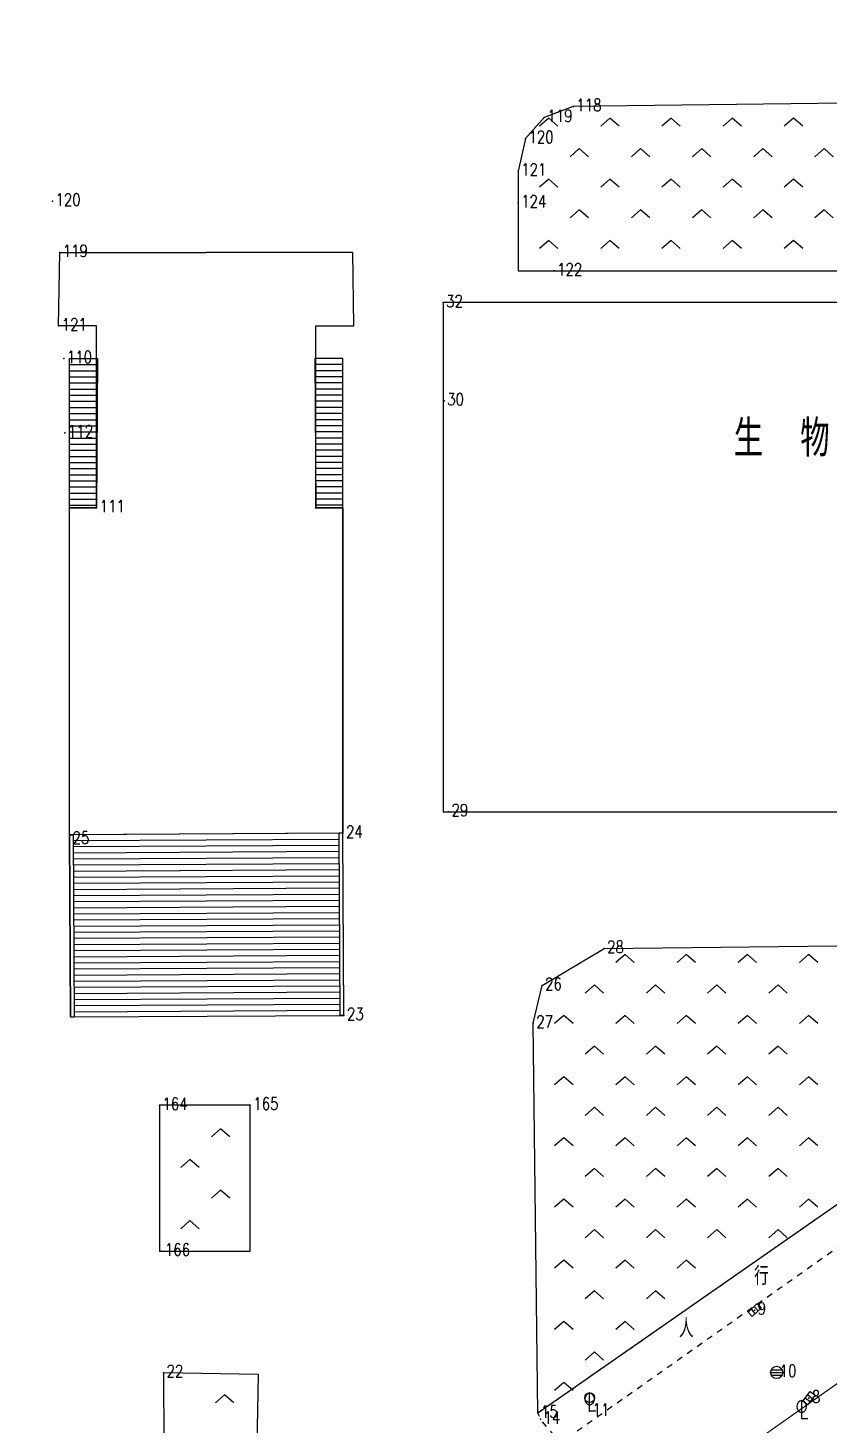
# Model space of a CAD drawing. Extents: x 1196 to 2163, y 619 to 1882.
# Drawn here: x 1890.6 to 1956.1, y 857.1 to 971.3 of the extents above; entities that cross this region are included whole.
import ezdxf

# ---------------------------------------------------------------- set-up
doc = ezdxf.new("R2010")
doc.units = 0
doc.header["$LTSCALE"] = 0.5
doc.header["$PDSIZE"] = 0.2
doc.linetypes.add('X6', pattern=[2, 1, -1])
doc.layers.get('0').update_dxf_attribs({"linetype": 'CONTINUOUS'})
doc.layers.add('ASSIST', color=7, linetype='CONTINUOUS', plot=False)
for name, color, linetype in [('COMPONENT', 4, 'CONTINUOUS'), ('DLSS', 4, 'CONTINUOUS'), ('GXYZ', 2, 'CONTINUOUS'), ('JMD', 6, 'CONTINUOUS'), ('ZBTZ', 3, 'CONTINUOUS'), ('ZDH', 1, 'CONTINUOUS')]:
    doc.layers.add(name, color=color, linetype=linetype)
doc.styles.add('HZ', font='rs.shx', dxfattribs={"width": 0.8, "bigfont": 'hztxt.shx'})

# ---------------------------------------------------------------- blocks, each defined once
blk = doc.blocks.new('gcbj0103')
for p, q in [((-1, 0), (1, 0)), ((-0.9009279699931145, 0.4339686542644392), (0.9009279699931145, 0.4339686542644392)), ((-0.8840719287007586, -0.4673508584386283), (0.8840719287007586, -0.4673508584386283))]:
    blk.add_line(p, q)
blk.add_circle((0, 0), 1)
blk = doc.blocks.new('gc041')
for p, q in [((-1, 0.5), (1, 0.5)), ((-1, -0.5), (-1, 0.5)), ((-0.3300000000000001, 0.5), (-0.3300000000000001, -0.5)), ((0.3300000000000001, 0.5), (0.3300000000000001, -0.5)), ((1, 0.5), (1, -0.5)), ((1, -0.5), (-1, -0.5))]:
    blk.add_line(p, q)
blk = doc.blocks.new('gc145')
for p, q in [((0, 0), (0, 1.4)), ((1, 0), (0, 0))]:
    blk.add_line(p, q)
blk.add_circle((0, 2.2), 0.8)
blk = doc.blocks.new('gc211')
for p, q in [((0, 0), (-1.5, -1.322875655532295)), ((1.5, -1.322875655532295), (0, 0))]:
    blk.add_line(p, q)
blk = doc.blocks.new('gc143')
for p, q in [((0, 0), (0, 3)), ((1, 0), (0, 0))]:
    blk.add_line(p, q)
for centre, start, end in [((0.2249999999999998, 2), 102.6803834918198, 257.3196165081802), ((-0.2249999999999998, 2), 282.6803834918198, 77.31961650818025)]:
    blk.add_arc(centre, 1.025, start, end)

msp = doc.modelspace()

# ---------------------------------------------------------------- linework, layer by layer
at = {"layer": 'ASSIST', "linetype": 'Continuous', "flags": 128}
for points in [[(1894.000050719432, 932.087), (1894.000050719432, 944.285), (1896.300355234322, 944.285), (1896.218, 932.087)], [(1916.344, 932.087), (1916.344, 944.285), (1914.04369548511, 944.285), (1914.126050719432, 932.087)], [(1916.423, 890.585), (1916.344, 905.478), (1894.000050719432, 905.359476398767), (1894.079050719432, 890.4664763987671)]]:
    msp.add_lwpolyline(points, close=True, dxfattribs=at)
at = {"layer": 'DLSS', "linetype": 'X6', "flags": 128}
msp.add_lwpolyline([(1987.568, 896.623), (1932.274, 858.076)], dxfattribs=at)
at = {"layer": 'DLSS', "linetype": 'X6', "elevation": 14.008, "flags": 128}
for points in [[(1986.563, 892.608), (1934.639, 855.993)], [(1934.639, 855.993), (1933.43, 856.441), (1932.473, 857.586), (1932.274, 858.076)]]:
    msp.add_lwpolyline(points, dxfattribs=at)
at = {"layer": 'DLSS', "linetype": 'Continuous', "const_width": 0.1}
msp.add_lwpolyline([(1706.592, 721.051, 0.01730733194826006), (1740.622789843569, 730.2014984187188, 0.02975306491428857), (1759.842, 737.365, 0.002264256825845183), (1797.929809316579, 754.4101973793972, 0.01686675129385989), (1802.953, 756.893, 0.005612608839780165), (1818.869443286434, 765.6711847450547, 0.01655082225032434), (1824.131, 768.885, 0.004146195167332065), (1824.783783950617, 769.3218120475321, 7.057242121546145e-05), (1862.917, 795.307, 0.002847952031175001), (1919.741385385583, 834.5165951827003, 0.002245556990701802), (1991.299, 884.976)], format="xyb", dxfattribs=at)
at = {"layer": 'JMD', "linetype": 'Continuous'}
for p, q in [((1894.000050719432, 932.087), (1894.000050719432, 944.285)), ((1894.000050719432, 944.285), (1896.300355234322, 944.285)), ((1894.000050719432, 943.785), (1896.296979466396, 943.785)), ((1896.300355234322, 944.285), (1896.218, 932.087)), ((1916.344, 944.285), (1914.04369548511, 944.285)), ((1914.04369548511, 944.285), (1914.126050719432, 932.087)), ((1916.344, 943.785), (1914.047071253036, 943.785)), ((1894.000050719432, 943.285), (1896.29360369847, 943.285)), ((1894.000050719432, 942.785), (1896.290227930544, 942.785)), ((1894.000050719432, 942.285), (1896.286852162618, 942.285)), ((1916.344, 943.285), (1914.050447020962, 943.285)), ((1916.344, 942.785), (1914.053822788888, 942.785)), ((1916.344, 942.285), (1914.057198556814, 942.285)), ((1894.000050719432, 941.785), (1896.283476394692, 941.785)), ((1894.000050719432, 941.285), (1896.280100626766, 941.285)), ((1916.344, 941.785), (1914.06057432474, 941.785)), ((1916.344, 941.285), (1914.063950092666, 941.285)), ((1894.000050719432, 940.785), (1896.27672485884, 940.785)), ((1894.000050719432, 940.285), (1896.273349090914, 940.285)), ((1916.344, 940.785), (1914.067325860592, 940.785)), ((1916.344, 940.285), (1914.070701628518, 940.285)), ((1894.000050719432, 939.785), (1896.269973322988, 939.785)), ((1894.000050719432, 939.285), (1896.266597555062, 939.285)), ((1894.000050719432, 938.785), (1896.263221787136, 938.785)), ((1916.344, 939.785), (1914.074077396443, 939.785)), ((1916.344, 939.285), (1914.077453164369, 939.285)), ((1916.344, 938.785), (1914.080828932295, 938.785)), ((1894.000050719432, 938.285), (1896.25984601921, 938.285)), ((1894.000050719432, 937.785), (1896.256470251284, 937.785)), ((1916.344, 938.285), (1914.084204700221, 938.285)), ((1916.344, 937.785), (1914.087580468148, 937.785)), ((1894.000050719432, 937.285), (1896.253094483358, 937.285)), ((1894.000050719432, 936.785), (1896.249718715432, 936.785)), ((1916.344, 937.285), (1914.090956236073, 937.285)), ((1916.344, 936.785), (1914.094332003999, 936.785)), ((1894.000050719432, 936.285), (1896.246342947506, 936.285)), ((1894.000050719432, 935.785), (1896.242967179581, 935.785)), ((1916.344, 936.285), (1914.097707771925, 936.285)), ((1916.344, 935.785), (1914.101083539851, 935.785)), ((1894.000050719432, 935.285), (1896.239591411655, 935.285)), ((1894.000050719432, 934.785), (1896.236215643729, 934.785)), ((1894.000050719432, 934.285), (1896.232839875803, 934.285)), ((1916.344, 935.285), (1914.104459307777, 935.285)), ((1916.344, 934.785), (1914.107835075703, 934.785)), ((1916.344, 934.285), (1914.111210843629, 934.285)), ((1894.000050719432, 933.785), (1896.229464107877, 933.785)), ((1894.000050719432, 933.285), (1896.226088339951, 933.285)), ((1916.344, 933.785), (1914.114586611555, 933.785)), ((1916.344, 933.285), (1914.117962379481, 933.285)), ((1894.000050719432, 932.785), (1896.222712572025, 932.785)), ((1894.000050719432, 932.285), (1896.219336804099, 932.285)), ((1916.344, 932.785), (1914.121338147407, 932.785)), ((1916.344, 932.285), (1914.124713915333, 932.285)), ((1894.000050719432, 905.359476398767), (1894.300046498854, 905.3610677280207)), ((1894.079050719432, 890.4664763987671), (1894.000050719432, 905.359476398767)), ((1916.044004220578, 905.4764086707463), (1894.300046498854, 905.3610677280207)), ((1894.300046498854, 905.3610677280207), (1894.379046498854, 890.4680677280207)), ((1916.046656436001, 904.9764157050424), (1894.302698714277, 904.8610747623168)), ((1916.344, 905.478), (1916.044004220578, 905.4764086707463)), ((1916.123004220578, 890.5834086707464), (1916.044004220578, 905.4764086707463)), ((1916.423, 890.585), (1916.344, 905.478)), ((1916.049308651423, 904.4764227393385), (1894.3053509297, 904.3610817966129)), ((1916.051960866846, 903.9764297736347), (1894.308003145122, 903.861088830909)), ((1916.054613082269, 903.4764368079308), (1894.310655360545, 903.3610958652051)), ((1916.057265297691, 902.976443842227), (1894.313307575968, 902.8611028995014)), ((1916.059917513114, 902.4764508765231), (1894.315959791391, 902.3611099337975)), ((1916.062569728537, 901.9764579108192), (1894.318612006813, 901.8611169680936)), ((1916.06522194396, 901.4764649451154), (1894.321264222236, 901.3611240023897)), ((1916.067874159382, 900.9764719794115), (1894.323916437659, 900.8611310366858)), ((1916.070526374805, 900.4764790137076), (1894.326568653081, 900.361138070982)), ((1916.073178590228, 899.9764860480037), (1894.329220868504, 899.8611451052781)), ((1916.07583080565, 899.4764930822998), (1894.331873083927, 899.3611521395742)), ((1916.078483021073, 898.976500116596), (1894.33452529935, 898.8611591738703)), ((1916.081135236496, 898.4765071508921), (1894.337177514772, 898.3611662081664)), ((1916.083787451919, 897.9765141851883), (1894.339829730195, 897.8611732424627)), ((1916.086439667341, 897.4765212194844), (1894.342481945618, 897.3611802767588)), ((1916.089091882764, 896.9765282537805), (1894.345134161041, 896.8611873110549)), ((1916.091744098187, 896.4765352880767), (1894.347786376463, 896.361194345351)), ((1916.094396313609, 895.9765423223728), (1894.350438591886, 895.8612013796471)), ((1916.097048529032, 895.4765493566689), (1894.353090807309, 895.3612084139432)), ((1916.099700744455, 894.976556390965), (1894.355743022731, 894.8612154482394)), ((1916.102352959878, 894.4765634252611), (1894.358395238154, 894.3612224825355)), ((1916.1050051753, 893.9765704595573), (1894.361047453577, 893.8612295168316)), ((1916.107657390723, 893.4765774938534), (1894.363699669, 893.3612365511277)), ((1916.110309606146, 892.9765845281496), (1894.366351884422, 892.861243585424)), ((1916.112961821568, 892.4765915624457), (1894.369004099845, 892.3612506197201)), ((1916.115614036991, 891.9765985967418), (1894.371656315268, 891.8612576540162)), ((1916.118266252414, 891.476605631038), (1894.374308530691, 891.3612646883123)), ((1916.120918467837, 890.9766126653341), (1894.376960746113, 890.8612717226084)), ((1894.079050719432, 890.4664763987671), (1894.379046498854, 890.4680677280207)), ((1916.423, 890.585), (1916.123004220578, 890.5834086707464))]:
    msp.add_line(p, q, dxfattribs=at)
at = {"layer": 'JMD', "linetype": 'Continuous', "flags": 128}
for points in [[(1894.000050719432, 905.359476398767), (1894.000050719432, 932.087), (1896.218, 932.087), (1896.218, 946.947), (1893.115, 946.947), (1893.2, 952.963), (1905.172025359716, 952.963)], [(1916.344, 905.359476398767), (1916.344, 932.087), (1914.126050719432, 932.087), (1914.126050719432, 946.947), (1917.229050719432, 946.947), (1917.144050719432, 952.963), (1905.172025359716, 952.963)], [(1916.344, 932.087), (1916.344, 905.478)]]:
    msp.add_lwpolyline(points, dxfattribs=at)
msp.add_lwpolyline([(1924.53, 948.851), (1924.53, 907.2370000000002), (1993.535, 907.2370000000003), (1993.535, 948.851)], close=True, dxfattribs=at)
at = {"layer": 'ZBTZ', "linetype": 'Continuous', "flags": 128}
msp.add_lwpolyline([(1872.958, 775.753), (2152.332, 970.645), (2149.189, 974.895), (2149.189, 974.895), (2099.773053003795, 939.9903005358246, -0.002407114268775985), (2052.876, 907.518, -8.317760226133075e-06), (2047.90351990059, 904.1103918982672, 4.292387816551795e-05), (2046.94, 903.45, 0.005432766144765827), (1949.469468350055, 835.0633709345852, -0.007658298034554166)], format="xyb", dxfattribs=at)
for points, elevation in [([(1976.506, 963.863), (1976.145, 964.846), (1975.15, 965.382), (1935.167, 964.885), (1932.796, 963.998), (1931.247, 962.271), (1930.657, 959.607), (1930.657, 957.009), (1930.657, 951.4439999999998), (1976.506, 951.4439999999997), (1976.506, 963.863)], 15.457), ([(1908.773, 883.25), (1901.344, 883.237), (1901.344, 871.313), (1908.773, 871.313), (1908.773, 883.25)], 15.805), ([(1901.68, 861.382), (1901.74, 849.714), (1909.236, 849.572), (1909.45693120385, 861.234678197579)], 16.089)]:
    msp.add_lwpolyline(points, close=True, dxfattribs=dict(at, elevation=elevation))
msp.add_lwpolyline([(1932.274, 858.076), (1931.891, 889.942), (1932.614, 893.037), (1937.676, 896.068), (1987.568, 896.623)], close=True, dxfattribs=at)
at = {"layer": 'ZDH', "linetype": 'Continuous'}
for p in [(1932.796, 963.998, 15.444), (1932.796, 963.998, 15.444), (1932.796, 963.998, 15.444), (1935.167, 964.885, 15.431), (1935.167, 964.885, 15.431), (1935.167, 964.885, 15.431), (1931.247, 962.271, 15.474), (1931.247, 962.271, 15.474), (1931.247, 962.271, 15.474), (1930.657, 959.607, 15.499), (1930.657, 959.607, 15.499), (1930.657, 959.607, 15.499), (1892.609, 957.146, 15.857), (1930.657, 957.009, 15.47), (1930.657, 957.009, 15.47), (1930.657, 957.009, 15.47), (1893.2, 952.963, 15.846), (1933.594, 951.444, 15.467), (1933.594, 951.444, 15.467), (1933.594, 951.444, 15.467), (1924.53, 948.851, 15.91), (1924.53, 948.851, 15.91), (1924.53, 948.851, 15.91), (1893.115, 946.947, 15.914), (1893.543, 944.285, 15.98), (1924.613, 940.833, 15.931), (1924.613, 940.833, 15.931), (1924.613, 940.833, 15.931), (1893.628, 938.212, 18.592), (1896.218, 932.087, 19.824), (1914.126050719432, 932.087, 19.824), (1924.966, 907.237, 15.488), (1924.966, 907.237, 15.488), (1924.966, 907.237, 15.488), (1894.002, 904.992, 21.146), (1894.002, 904.992, 21.146), (1894.002, 904.992, 21.146), (1916.344, 905.478, 21.183), (1916.344, 905.478, 21.183), (1916.344, 905.478, 21.183), (1937.676, 896.068, 16.304), (1937.676, 896.068, 16.304), (1937.676, 896.068, 16.304), (1932.614, 893.037, 16.052), (1932.614, 893.037, 16.052), (1932.614, 893.037, 16.052), (1916.423, 890.585, 15.897), (1916.423, 890.585, 15.897), (1916.423, 890.585, 15.897), (1931.891, 889.942, 16.164), (1931.891, 889.942, 16.164), (1931.891, 889.942, 16.164), (1901.344, 883.237, 15.813), (1908.773, 883.25, 15.805), (1901.545, 871.313, 15.712), (1949.98, 866.502, 14.75), (1949.98, 866.502, 14.75), (1949.98, 866.502, 14.75), (1901.68, 861.382, 16.089), (1901.68, 861.382, 16.089), (1901.68, 861.382, 16.089), (1951.779, 861.406, 14.828), (1951.779, 861.406, 14.828), (1951.779, 861.406, 14.828), (1954.412, 859.3, 14.743), (1954.412, 859.3, 14.743), (1954.412, 859.3, 14.743), (1932.274, 858.076, 15.335), (1932.274, 858.076, 15.335), (1932.274, 858.076, 15.335), (1936.495, 858.232, 15.176), (1936.495, 858.232, 15.176), (1936.495, 858.232, 15.176), (1932.473, 857.586, 15.278), (1932.473, 857.586, 15.278), (1932.473, 857.586, 15.278)]:
    msp.add_point(p, dxfattribs=at)

# ---------------------------------------------------------------- block references
at = {"layer": 'COMPONENT', "linetype": 'Continuous', "xscale": 0.5, "yscale": 0.5}
msp.add_blockref('gcbj0103', (1951.779, 861.406, 15.427), dxfattribs=at)
at = {"layer": 'GXYZ', "linetype": 'Continuous', "xscale": 0.5, "yscale": 0.5, "zscale": 0.5}
for p, rotation in [((1949.98, 866.502, 14.75), 43.11319257341755), ((1954.412, 859.3, 14.743), 52.20452565614759)]:
    msp.add_blockref('gc041', p, dxfattribs=dict(at, rotation=rotation))
at = {"layer": 'ZBTZ', "linetype": 'Continuous', "xscale": 0.5, "yscale": 0.5}
for name, p in [('gc211', (1933.157, 963.9439999999997)), ('gc211', (1938.157, 963.9439999999997)), ('gc211', (1943.157, 963.9439999999997)), ('gc211', (1948.157, 963.9439999999997)), ('gc211', (1953.157, 963.9439999999997)), ('gc211', (1935.657, 961.4439999999997)), ('gc211', (1940.657, 961.4439999999997)), ('gc211', (1945.657, 961.4439999999997)), ('gc211', (1950.657, 961.4439999999997)), ('gc211', (1955.657, 961.4439999999997)), ('gc211', (1933.157, 958.9439999999997)), ('gc211', (1938.157, 958.9439999999997)), ('gc211', (1943.157, 958.9439999999997)), ('gc211', (1948.157, 958.9439999999997)), ('gc211', (1953.157, 958.9439999999997)), ('gc211', (1935.657, 956.4439999999997)), ('gc211', (1940.657, 956.4439999999997)), ('gc211', (1945.657, 956.4439999999997)), ('gc211', (1950.657, 956.4439999999997)), ('gc211', (1955.657, 956.4439999999997)), ('gc211', (1933.157, 953.9439999999997)), ('gc211', (1938.157, 953.9439999999997)), ('gc211', (1943.157, 953.9439999999997)), ('gc211', (1948.157, 953.9439999999997)), ('gc211', (1953.157, 953.9439999999997)), ('gc211', (1939.391, 895.576)), ('gc211', (1944.391, 895.576)), ('gc211', (1949.391, 895.576)), ('gc211', (1954.391, 895.576)), ('gc211', (1936.891, 893.076)), ('gc211', (1941.891, 893.076)), ('gc211', (1946.891, 893.076)), ('gc211', (1951.891, 893.076)), ('gc211', (1934.391, 890.576)), ('gc211', (1939.391, 890.576)), ('gc211', (1944.391, 890.576)), ('gc211', (1949.391, 890.576)), ('gc211', (1954.391, 890.576)), ('gc211', (1936.891, 888.076)), ('gc211', (1941.891, 888.076)), ('gc211', (1946.891, 888.076)), ('gc211', (1951.891, 888.076)), ('gc211', (1934.391, 885.576)), ('gc211', (1939.391, 885.576)), ('gc211', (1944.391, 885.576)), ('gc211', (1949.391, 885.576)), ('gc211', (1954.391, 885.576)), ('gc211', (1936.891, 883.076)), ('gc211', (1941.891, 883.076)), ('gc211', (1946.891, 883.076)), ('gc211', (1951.891, 883.076)), ('gc211', (1906.344, 881.313)), ('gc211', (1934.391, 880.576)), ('gc211', (1939.391, 880.576)), ('gc211', (1944.391, 880.576)), ('gc211', (1949.391, 880.576)), ('gc211', (1954.391, 880.576)), ('gc211', (1903.844, 878.813)), ('gc211', (1936.891, 878.076)), ('gc211', (1941.891, 878.076)), ('gc211', (1946.891, 878.076)), ('gc211', (1951.891, 878.076)), ('gc211', (1906.344, 876.313)), ('gc211', (1934.391, 875.576)), ('gc211', (1939.391, 875.576)), ('gc211', (1944.391, 875.576)), ('gc211', (1949.391, 875.576)), ('gc211', (1954.391, 875.576)), ('gc211', (1903.844, 873.813)), ('gc211', (1936.891, 873.076)), ('gc211', (1941.891, 873.076)), ('gc211', (1946.891, 873.076)), ('gc211', (1951.891, 873.076)), ('gc211', (1934.391, 870.576)), ('gc211', (1939.391, 870.576)), ('gc211', (1944.391, 870.576)), ('gc211', (1936.891, 868.076)), ('gc211', (1941.891, 868.076)), ('gc211', (1934.391, 865.576)), ('gc211', (1939.391, 865.576)), ('gc211', (1936.891, 863.076)), ('gc211', (1934.391, 860.576)), ('gc211', (1906.68, 859.572)), ('gc145', (1936.495, 858.232, 15.176)), ('gc143', (1936.495, 858.232, 15.176)), ('gc143', (1953.831193548387, 857.6148064516129, 14.129))]:
    msp.add_blockref(name, p, dxfattribs=at)

# ---------------------------------------------------------------- texts
at = {"layer": 'DLSS', "linetype": 'Continuous', "style": 'HZ', "width": 0.8}
for s, p in [('行', (1949.934582583714, 868.5536502422965)), ('人', (1943.792357411809, 864.2552590414075))]:
    msp.add_text(s, height=1.5, dxfattribs=at).set_placement(p)
at = {"layer": 'JMD', "linetype": 'Continuous', "style": 'HZ', "width": 0.8}
for s, p in [('生', (1948.281729078517, 936.2567297308242)), ('物', (1953.711150736587, 936.2567297308242))]:
    msp.add_text(s, height=3, dxfattribs=at).set_placement(p)
at = {"layer": 'ZDH', "linetype": 'Continuous', "style": 'HZ', "width": 0.8}
for s, p in [('118', (1935.417, 964.51, 15.431)), ('118', (1935.417, 964.51, 15.431)), ('118', (1935.417, 964.51, 15.431)), ('119', (1933.046, 963.623, 15.444)), ('119', (1933.046, 963.623, 15.444)), ('119', (1933.046, 963.623, 15.444)), ('120', (1931.497, 961.896, 15.474)), ('120', (1931.497, 961.896, 15.474)), ('120', (1931.497, 961.896, 15.474)), ('121', (1930.907, 959.232, 15.499)), ('121', (1930.907, 959.232, 15.499)), ('121', (1930.907, 959.232, 15.499)), ('120', (1892.859, 956.771, 15.857)), ('124', (1930.907, 956.634, 15.47)), ('124', (1930.907, 956.634, 15.47)), ('124', (1930.907, 956.634, 15.47)), ('119', (1893.45, 952.588, 15.846)), ('122', (1933.844, 951.069, 15.467)), ('122', (1933.844, 951.069, 15.467)), ('122', (1933.844, 951.069, 15.467)), ('32', (1924.78, 948.476, 15.91)), ('32', (1924.78, 948.476, 15.91)), ('32', (1924.78, 948.476, 15.91)), ('121', (1893.365, 946.572, 15.914)), ('110', (1893.793, 943.91, 15.98)), ('30', (1924.863, 940.458, 15.931)), ('30', (1924.863, 940.458, 15.931)), ('30', (1924.863, 940.458, 15.931)), ('112', (1893.878, 937.837, 18.592)), ('111', (1896.468, 931.712, 19.824)), ('29', (1925.216, 906.862, 15.488)), ('29', (1925.216, 906.862, 15.488)), ('29', (1925.216, 906.862, 15.488)), ('24', (1916.594, 905.103, 21.183)), ('24', (1916.594, 905.103, 21.183)), ('24', (1916.594, 905.103, 21.183)), ('25', (1894.252, 904.617, 21.146)), ('25', (1894.252, 904.617, 21.146)), ('25', (1894.252, 904.617, 21.146)), ('28', (1937.926, 895.693, 16.304)), ('28', (1937.926, 895.693, 16.304)), ('28', (1937.926, 895.693, 16.304)), ('26', (1932.864, 892.662, 16.052)), ('26', (1932.864, 892.662, 16.052)), ('26', (1932.864, 892.662, 16.052)), ('23', (1916.673, 890.21, 15.897)), ('23', (1916.673, 890.21, 15.897)), ('23', (1916.673, 890.21, 15.897)), ('27', (1932.141, 889.567, 16.164)), ('27', (1932.141, 889.567, 16.164)), ('27', (1932.141, 889.567, 16.164)), ('164', (1901.594, 882.862, 15.813)), ('165', (1909.023, 882.875, 15.805)), ('166', (1901.795, 870.938, 15.712)), ('9', (1950.23, 866.127, 14.75)), ('9', (1950.23, 866.127, 14.75)), ('9', (1950.23, 866.127, 14.75)), ('22', (1901.93, 861.007, 16.089)), ('22', (1901.93, 861.007, 16.089)), ('22', (1901.93, 861.007, 16.089)), ('10', (1952.029, 861.031, 14.828)), ('10', (1952.029, 861.031, 14.828)), ('10', (1952.029, 861.031, 14.828)), ('11', (1936.745, 857.857, 15.176)), ('11', (1936.745, 857.857, 15.176)), ('11', (1936.745, 857.857, 15.176)), ('8', (1954.662, 858.925, 14.743)), ('8', (1954.662, 858.925, 14.743)), ('8', (1954.662, 858.925, 14.743)), ('15', (1932.524, 857.701, 15.335)), ('15', (1932.524, 857.701, 15.335)), ('15', (1932.524, 857.701, 15.335)), ('14', (1932.723, 857.211, 15.278)), ('14', (1932.723, 857.211, 15.278)), ('14', (1932.723, 857.211, 15.278))]:
    msp.add_text(s, height=1, dxfattribs=at).set_placement(p)

doc.saveas('drawing.dxf')
